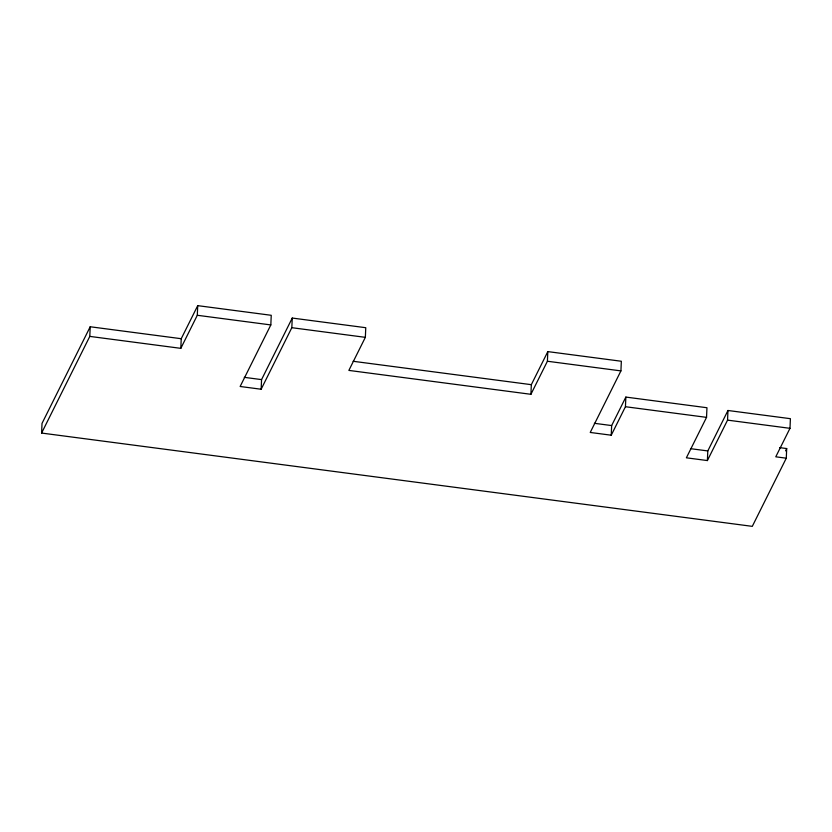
<?xml version="1.0" encoding="UTF-8"?>
<svg xmlns="http://www.w3.org/2000/svg" width="832" height="832" viewBox="0 0 832 832"><rect width="100%" height="100%" fill="white"/><g stroke="black" fill="none" stroke-linecap="round" stroke-linejoin="round"><path stroke-width="1.25" d="M786.282 458.193L752.294 526.354L41.6 433.056L42.016 423.415L90.21 326.758L181.23 338.707L197.725 305.646L271.242 315.297L270.826 324.927L240.136 386.485L261.144 389.241L291.824 327.694L292.25 318.053L365.768 327.704L365.352 337.345L348.868 370.406L530.91 394.306L547.404 361.244L547.82 351.603L621.338 361.254L620.922 370.895L590.231 432.453L611.239 435.209L625.435 406.723L625.862 397.082L706.961 407.732L706.545 417.362L686.379 457.808L707.387 460.564L727.553 420.129L727.969 410.488L790.4 418.683L789.984 428.324L775.778 456.81L786.282 458.193L786.698 448.552L779.698 447.637M41.6 433.056L89.794 336.398L90.21 326.758M89.794 336.398L180.814 348.348L181.23 338.707M180.814 348.348L197.298 315.276L197.725 305.646M261.144 389.241L261.56 379.61L292.25 318.053M530.91 394.306L531.336 384.675L547.82 351.603M611.239 435.209L611.655 425.568L625.862 397.082M707.387 460.564L707.803 450.934L727.969 410.488M785.543 450.861L786.698 448.552M197.298 315.276L270.826 324.927M291.824 327.694L365.352 337.345M547.404 361.244L620.922 370.895M353.132 361.275L531.336 384.675M625.435 406.723L706.545 417.362M727.553 420.129L789.984 428.324M244.254 377.333L261.56 379.61M594.36 423.301L611.655 425.568M690.508 448.666L707.803 450.934"/></g></svg>
